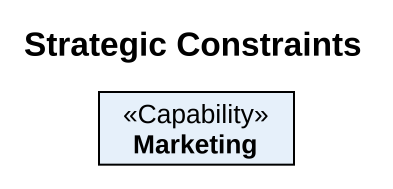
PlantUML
@startuml
title Strategic Constraints
hide circle
hide empty members
class Marketing <<Capability>>
@enduml
